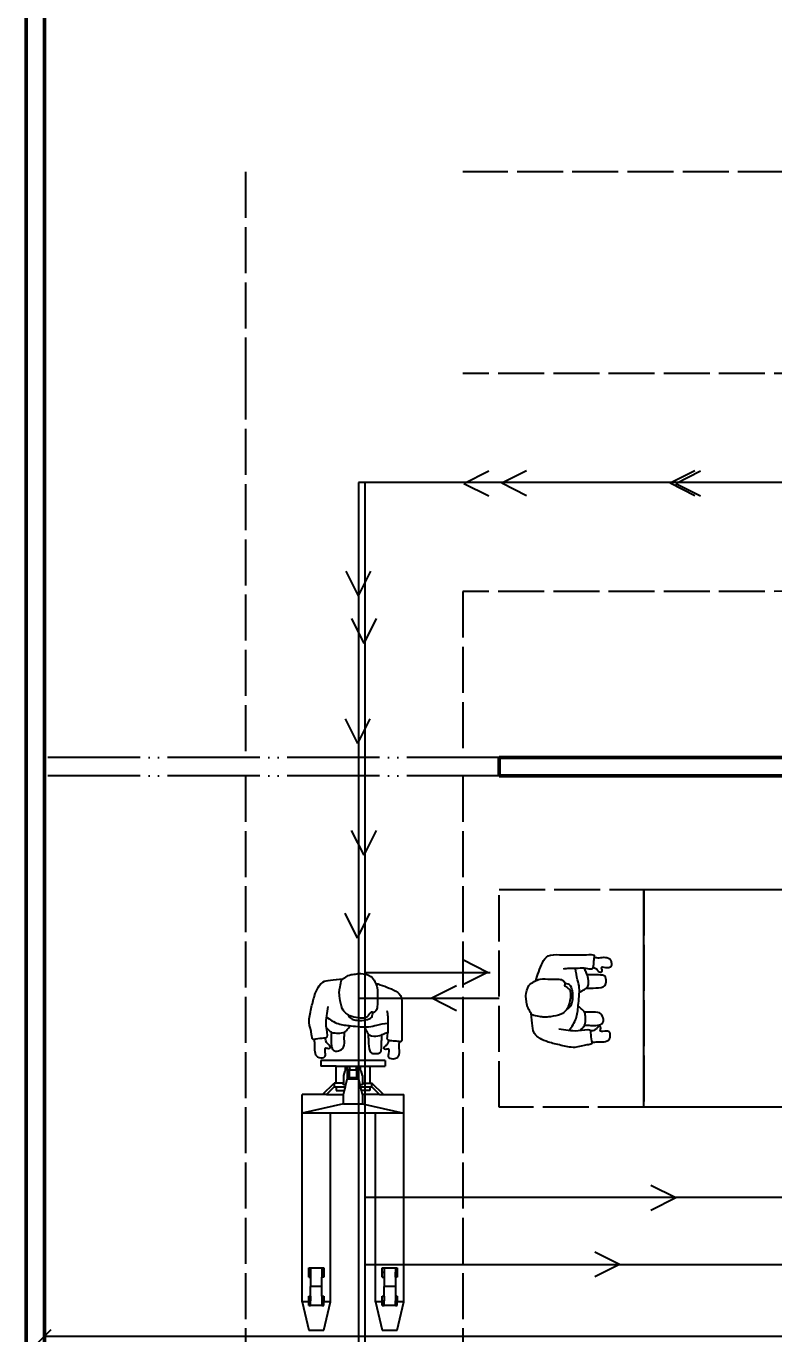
# Model space of a CAD drawing. Header units: millimetres. Extents: x 44692 to 172587, y -26854 to 14445.
# Drawn here: x 51867 to 55995, y -11263 to -4049 of the extents above; entities that cross this region are included whole.
import ezdxf

# ---------------------------------------------------------------- set-up
doc = ezdxf.new("R2010")
doc.units = ezdxf.units.MM
doc.header["$LTSCALE"] = 100
doc.linetypes.add('DASHEDX2', pattern=[3.048, 2.54, -0.508])
doc.linetypes.add('DIVIDEX2', pattern=[6.604, 5.08, -0.508, 0, -0.508, 0, -0.508])
for name, color, linetype in [('Area circulacion', 50, 'DASHEDX2'), ('Area proceso', 90, 'DASHEDX2'), ('Cotas secundarias', 41, 'Continuous'), ('Flujo linea A', 4, 'Continuous'), ('Mesas-estantes', 230, 'Continuous'), ('Personal', 171, 'Continuous'), ('Puertas', 43, 'DIVIDEX2'), ('Transporte semielaborado', 30, 'Continuous')]:
    doc.layers.add(name, color=color, linetype=linetype)
doc.layers.add('Flujo personas', color=7, linetype='Continuous', true_color=0x4991c1)
doc.layers.add('Paredes', color=7, linetype='Continuous', lineweight=50)
doc.styles.add('OpenSansCondensed-Light', font='OpenSansCondensed-Light.ttf')
doc.dimstyles.new('Cotas Mateo', dxfattribs={"dimtxt": 120, "dimasz": 70, "dimexe": 0.375, "dimexo": 0.125, "dimgap": 0.1, "dimtad": 1, "dimdec": 0, "dimzin": 12, "dimdsep": 46, "dimtxsty": 'OpenSansCondensed-Light', "dimblk": 'OBLIQUE', "dimcen": 2.5, "dimazin": 3, "dimtfac": 0.5, "dimtdec": 0, "dimtmove": 2, "dimatfit": 3, "dimarcsym": 0})

# ---------------------------------------------------------------- blocks, each defined once
blk = doc.blocks.new('pa17-16')
for points, knots in [([(5.5575, 2.4391), (5.5549, 2.4218), (5.5525, 2.3852), (5.5491, 2.3329), (5.5712, 2.2599), (5.5431, 2.2589), (5.5029, 2.2526), (5.4793, 2.2435), (5.4785, 2.2813), (5.4499, 2.3438), (5.4658, 2.4235), (5.4776, 2.5033), (5.5116, 2.5798), (5.5552, 2.585), (5.608, 2.5962), (5.6336, 2.6001)], [0, 0, 0, 0, 0.404899, 0.829805, 1.276298, 1.516647, 1.885942, 2.122553, 2.418487, 2.881882, 3.382407, 3.897515, 4.613825, 5.020942, 5.393355, 5.393355, 5.393355, 5.393355]), ([(5.62, 2.5537), (5.6188, 2.5427), (5.6154, 2.5253), (5.6223, 2.4901), (5.6346, 2.4293), (5.661, 2.4064), (5.685, 2.3908), (5.7322, 2.3832), (5.7723, 2.3842), (5.7881, 2.3969), (5.8018, 2.4268), (5.8146, 2.4162), (5.8324, 2.4305), (5.8382, 2.4568), (5.8318, 2.5038), (5.8344, 2.5615), (5.8137, 2.5937), (5.7944, 2.6284), (5.7307, 2.6388), (5.7037, 2.6296), (5.6679, 2.626), (5.6442, 2.6055), (5.6228, 2.5961), (5.6214, 2.5667), (5.62, 2.5537)], [0, 0, 0, 0, 0.297584, 0.631064, 1.068635, 1.39533, 1.69617, 2.097861, 2.458938, 2.716293, 3.010442, 3.199165, 3.447293, 3.731671, 4.119196, 4.541864, 4.881702, 5.22714, 5.673063, 5.989311, 6.327668, 6.644571, 6.906626, 7.259736, 7.259736, 7.259736, 7.259736]), ([(5.8196, 2.5846), (5.837, 2.5819), (5.8817, 2.5675), (5.9755, 2.5418), (5.972, 2.4609), (5.9791, 2.3926), (5.9812, 2.315), (5.9891, 2.2612), (5.9692, 2.2664), (5.9401, 2.2663), (5.9063, 2.2668), (5.9005, 2.2811), (5.909, 2.3184), (5.9007, 2.3606), (5.9019, 2.4011), (5.8964, 2.4238), (5.8933, 2.4348)], [6.682038, 6.682038, 6.682038, 6.682038, 7.076266, 7.806153, 8.304227, 8.77662, 9.284333, 9.649979, 9.844608, 10.160206, 10.472731, 10.661147, 10.998544, 11.371438, 11.724832, 12.051545, 12.051545, 12.051545, 12.051545]), ([(5.5522, 2.3809), (5.573, 2.3653), (5.6222, 2.3398), (5.6924, 2.3383), (5.7952, 2.3323), (5.8376, 2.352), (5.881, 2.3613), (5.9019, 2.366)], [0, 0, 0, 0, 0.49262, 0.970296, 1.525877, 1.91054, 2.357805, 2.357805, 2.357805, 2.357805]), ([(5.6724, 2.3994), (5.675, 2.3947), (5.6837, 2.383), (5.7041, 2.3718), (5.7348, 2.3697), (5.774, 2.3728), (5.8085, 2.3874), (5.8116, 2.4015), (5.8144, 2.4199)], [0.121052, 0.121052, 0.121052, 0.121052, 0.297289, 0.584433, 0.895396, 1.26174, 1.600834, 1.760925, 1.760925, 1.760925, 1.760925]), ([(5.5552, 2.3206), (5.5597, 2.3147), (5.5706, 2.3043), (5.5892, 2.2916), (5.6248, 2.2913), (5.6613, 2.2967), (5.6731, 2.3154), (5.6858, 2.3299), (5.6912, 2.3378)], [0, 0, 0, 0, 0.262594, 0.520609, 0.853848, 1.185107, 1.43842, 1.738028, 1.738028, 1.738028, 1.738028]), ([(5.5867, 2.2952), (5.5866, 2.2877), (5.5872, 2.2667), (5.5883, 2.1873), (5.6353, 2.19), (5.6673, 2.2128), (5.6606, 2.2618), (5.6599, 2.2881), (5.6606, 2.3008)], [0.078483, 0.078483, 0.078483, 0.078483, 0.321516, 0.797556, 1.122606, 1.448668, 1.830958, 2.166281, 2.166281, 2.166281, 2.166281]), ([(5.7713, 2.3359), (5.7736, 2.3305), (5.7786, 2.3203), (5.7954, 2.2951), (5.8154, 2.2848), (5.8612, 2.2906), (5.8838, 2.3057), (5.8988, 2.3117), (5.9058, 2.3148)], [0, 0, 0, 0, 0.233477, 0.532145, 0.79329, 1.163492, 1.458071, 1.725911, 1.725911, 1.725911, 1.725911]), ([(5.7943, 2.2992), (5.7951, 2.2858), (5.7984, 2.2614), (5.8038, 2.2002), (5.8255, 2.1869), (5.8672, 2.191), (5.8755, 2.2117), (5.8718, 2.2605), (5.8715, 2.286), (5.871, 2.2978)], [0, 0, 0, 0, 0.353805, 0.775896, 1.041599, 1.377968, 1.615337, 2.001902, 2.313716, 2.313716, 2.313716, 2.313716]), ([(5.4915, 2.2484), (5.4936, 2.2374), (5.4981, 2.215), (5.4968, 2.1806), (5.512, 2.1445), (5.5569, 2.147), (5.5634, 2.1681), (5.5498, 2.2128), (5.5753, 2.1995), (5.5912, 2.209), (5.5741, 2.2257), (5.5617, 2.2339), (5.5559, 2.2515), (5.5556, 2.26)], [0, 0, 0, 0, 0.324329, 0.654038, 0.980089, 1.31306, 1.562526, 1.890179, 2.123217, 2.319335, 2.559559, 2.78492, 3.066636, 3.066636, 3.066636, 3.066636]), ([(5.9713, 2.2652), (5.9703, 2.2553), (5.9686, 2.234), (5.9786, 2.2017), (5.9668, 2.1644), (5.9218, 2.1628), (5.9134, 2.1832), (5.9229, 2.229), (5.8988, 2.2135), (5.882, 2.2215), (5.8976, 2.2397), (5.908, 2.248), (5.912, 2.2618), (5.9127, 2.2683)], [0.038839, 0.038839, 0.038839, 0.038839, 0.324329, 0.654038, 0.980089, 1.31306, 1.562526, 1.890179, 2.123217, 2.319335, 2.559559, 2.78492, 2.989829, 2.989829, 2.989829, 2.989829])]:
    blk.add_open_spline(points, degree=3, knots=knots)
blk = doc.blocks.new('_OBLIQUE')
at = {"color": 0, "linetype": 'ByBlock'}
blk.add_line((-0.5, -0.5), (0.5, 0.5), dxfattribs=at)
blk = doc.blocks.new('*D66')
at = {"layer": 'Cotas secundarias', "color": 0, "lineweight": -2, "transparency": 16777216}
for p, q in [((51968.2, -11558.6), (51968.2, -11274.9)), ((51968.2, -11275.2), (58419, -11275.2)), ((63953.1, -11275.2), (58910.6, -11275.2)), ((63953.1, -11558.6), (63953.1, -11274.9))]:
    blk.add_line(p, q, dxfattribs=at)
at = {"layer": 'Defpoints', "color": 0, "transparency": 16777216}
for p in [(51968.2, -11275.2), (51968.2, -11558.7), (63953.1, -11558.7)]:
    blk.add_point(p, dxfattribs=at)
at = {"layer": 'Cotas secundarias', "color": 0, "lineweight": -2, "transparency": 16777216, "xscale": 70, "yscale": 70, "zscale": 70, "rotation": 180}
blk.add_blockref('_OBLIQUE', (51968.2, -11275.2), dxfattribs=at)
at = {"layer": 'Cotas secundarias', "color": 0, "lineweight": -2, "transparency": 16777216, "xscale": 70, "yscale": 70, "zscale": 70}
blk.add_blockref('_OBLIQUE', (63953.1, -11275.2), dxfattribs=at)
at = {"layer": 'Cotas secundarias', "color": 0, "transparency": 16777216, "insert": (58664.8, -11275.2), "char_height": 120, "attachment_point": 5, "style": 'OpenSansCondensed-Light'}
blk.add_mtext('11985', dxfattribs=at)

msp = doc.modelspace()

# ---------------------------------------------------------------- linework, layer by layer
msp.add_line((55277.905, -8184.139), (55277.905, -8184.13))
at = {"layer": 'Area circulacion'}
for p, q in [((53077.905, -4852.474), (53077.905, -5965.563)), ((53077.905, -5965.563), (53077.905, -8084.072)), ((58079.848, -5965.563), (54277.906, -5965.563)), ((58079.848, -7165.563), (54277.905, -7167.662)), ((54277.905, -7167.662), (54277.905, -8084.072)), ((53077.905, -8184.135), (53077.905, -11458.721)), ((54277.905, -8184.135), (54277.905, -11458.721))]:
    msp.add_line(p, q, dxfattribs=at)
at = {"layer": 'Area circulacion', "linetype": 'DASHEDX2'}
msp.add_line((58184.399, -4852.442), (54277.907, -4852.474), dxfattribs=at)
at = {"layer": 'Area proceso'}
for p, q in [((54477.905, -10012.082), (54477.905, -8812.082)), ((54477.905, -8812.082), (55277.905, -8812.082)), ((55277.905, -8812.082), (55277.905, -10012.082)), ((55277.905, -10012.082), (54477.905, -10012.082))]:
    msp.add_line(p, q, dxfattribs=at)
at = {"layer": 'Flujo linea A'}
for p, q in [((54284.204, -6570.942), (54420.929, -6502.579)), ((55454.302, -6570.942), (55591.026, -6502.579)), ((58079.848, -6565.563), (53701.962, -6565.563)), ((53701.962, -6565.563), (53701.962, -9412.082)), ((54284.204, -6570.942), (54420.929, -6639.304)), ((55454.302, -6570.942), (55591.026, -6639.304)), ((53702.039, -7192.335), (53633.677, -7055.611)), ((53702.039, -7192.335), (53770.402, -7055.611)), ((53698.906, -8006.201), (53630.544, -7869.476)), ((53698.906, -8006.201), (53767.268, -7869.476)), ((53697.244, -9079.641), (53628.882, -8942.916)), ((53697.244, -9079.641), (53765.606, -8942.916)), ((54107.123, -9410.075), (54243.847, -9341.713)), ((53701.962, -9412.082), (53701.962, -15345.544)), ((54477.905, -9412.082), (53701.962, -9412.082)), ((54107.123, -9410.075), (54243.847, -9478.438))]:
    msp.add_line(p, q, dxfattribs=at)
at = {"layer": 'Flujo personas'}
for p, q in [((54493.042, -6568.844), (54629.766, -6500.482)), ((55423.17, -6568.844), (55559.894, -6500.482)), ((56838.584, -6567.031), (53737.192, -6567.031)), ((53737.192, -6567.031), (53737.192, -9270.283)), ((54493.042, -6568.844), (54629.766, -6637.206)), ((55423.17, -6568.844), (55559.894, -6637.206)), ((53734.076, -7453.589), (53665.714, -7316.864)), ((53734.076, -7453.589), (53802.438, -7316.864)), ((53732.782, -8622.763), (53664.42, -8486.039)), ((53732.782, -8622.763), (53801.144, -8486.039)), ((54414.629, -9268.587), (54277.905, -9200.225)), ((53737.192, -9270.283), (54429.624, -9270.283)), ((53737.192, -9270.283), (53737.192, -10509.73)), ((54414.629, -9268.587), (54277.905, -9336.949)), ((55453.483, -10513.224), (55316.759, -10444.862)), ((53737.192, -10509.73), (56683.19, -10509.73)), ((53737.192, -10509.73), (53737.192, -10880.454)), ((55453.483, -10513.224), (55316.759, -10581.586)), ((55143.815, -10880.921), (55007.091, -10812.559)), ((53737.192, -10880.454), (63349.16, -10880.454)), ((53737.192, -10880.454), (53737.192, -15652.269)), ((55143.815, -10880.921), (55007.091, -10949.284))]:
    msp.add_line(p, q, dxfattribs=at)
at = {"layer": 'Mesas-estantes'}
for p, q in [((55277.905, -8812.082), (56077.905, -8812.082)), ((55277.905, -10012.082), (55277.905, -8812.082)), ((56077.905, -10012.082), (55277.905, -10012.082))]:
    msp.add_line(p, q, dxfattribs=at)
at = {"layer": 'Paredes'}
for p, q in [((51868.21, -13413.342), (51867.458, -1952.464)), ((51968.21, -2952.442), (51968.21, -13413.342)), ((54477.905, -8184.135), (54477.905, -8084.072)), ((64192.73, -8084.072), (54477.905, -8084.072)), ((64192.731, -8184.073), (54477.905, -8184.135))]:
    msp.add_line(p, q, dxfattribs=at)
at = {"layer": 'Puertas'}
for p, q in [((54477.905, -8084.072), (51968.21, -8084.072)), ((54477.905, -8184.135), (51968.21, -8184.135))]:
    msp.add_line(p, q, dxfattribs=at)
at = {"layer": 'Transporte semielaborado'}
for p, q in [((53495.118, -9754.388), (53495.118, -9785.592)), ((53848.766, -9754.388), (53495.118, -9754.388)), ((53578.329, -9785.592), (53495.118, -9785.592)), ((53578.329, -9785.592), (53630.336, -9785.592)), ((53578.329, -9879.204), (53578.329, -9785.592)), ((53630.336, -9808.162), (53626.902, -9811.595)), ((53630.336, -9785.592), (53640.737, -9785.592)), ((53630.336, -9808.162), (53630.336, -9785.592)), ((53640.737, -9797.76), (53630.336, -9808.162)), ((53640.737, -9785.592), (53651.139, -9785.592)), ((53640.737, -9797.76), (53640.737, -9785.592)), ((53640.737, -9827.197), (53640.737, -9797.76)), ((53654.382, -9793.422), (53651.139, -9785.592)), ((53651.139, -9785.592), (53656.339, -9785.592)), ((53654.382, -9793.422), (53651.139, -9806.395)), ((53651.139, -9806.395), (53692.744, -9806.395)), ((53651.139, -9806.395), (53651.139, -9827.197)), ((53656.339, -9785.592), (53654.382, -9793.422)), ((53656.339, -9785.592), (53687.544, -9785.592)), ((53689.501, -9793.422), (53687.544, -9785.592)), ((53687.544, -9785.592), (53692.744, -9785.592)), ((53692.744, -9785.592), (53689.501, -9793.422)), ((53692.744, -9806.395), (53689.501, -9793.422)), ((53692.744, -9785.592), (53703.146, -9785.592)), ((53692.744, -9827.197), (53692.744, -9806.395)), ((53703.146, -9797.76), (53703.146, -9785.592)), ((53703.146, -9785.592), (53713.547, -9785.592)), ((53713.547, -9808.162), (53703.146, -9797.76)), ((53703.146, -9827.197), (53703.146, -9797.76)), ((53713.547, -9785.592), (53765.554, -9785.592)), ((53713.547, -9808.162), (53713.547, -9785.592)), ((53716.981, -9811.595), (53713.547, -9808.162)), ((53765.554, -9785.592), (53765.554, -9879.204)), ((53765.554, -9785.592), (53848.766, -9785.592)), ((53848.766, -9754.388), (53848.766, -9785.592)), ((53503.892, -9941.613), (53567.928, -9879.204)), ((53578.329, -9879.204), (53567.928, -9879.204)), ((53567.928, -9879.204), (53567.928, -9900.007)), ((53619.935, -9879.204), (53578.329, -9879.204)), ((53626.902, -9811.595), (53619.935, -9837.599)), ((53619.935, -9837.599), (53619.935, -9879.204)), ((53619.935, -9889.606), (53619.935, -9879.204)), ((53632.521, -9889.606), (53640.073, -9858.402)), ((53640.737, -9858.402), (53640.073, -9858.402)), ((53651.139, -9827.197), (53640.737, -9827.197)), ((53640.737, -9848), (53640.737, -9827.197)), ((53640.737, -9858.402), (53640.737, -9848)), ((53651.139, -9848), (53640.737, -9848)), ((53651.139, -9858.402), (53640.737, -9858.402)), ((53651.139, -9827.197), (53651.139, -9848)), ((53651.139, -9848), (53692.744, -9848)), ((53651.139, -9848), (53651.139, -9858.402)), ((53692.744, -9858.402), (53651.139, -9858.402)), ((53703.146, -9827.197), (53692.744, -9827.197)), ((53692.744, -9848), (53692.744, -9827.197)), ((53703.146, -9848), (53692.744, -9848)), ((53692.744, -9848), (53692.744, -9858.402)), ((53703.146, -9858.402), (53692.744, -9858.402)), ((53703.146, -9827.197), (53703.146, -9848)), ((53703.146, -9858.402), (53703.146, -9848)), ((53703.81, -9858.402), (53703.146, -9858.402)), ((53711.362, -9889.606), (53703.81, -9858.402)), ((53723.949, -9837.599), (53716.981, -9811.595)), ((53723.949, -9837.599), (53723.949, -9879.204)), ((53723.949, -9879.204), (53723.949, -9889.606)), ((53723.949, -9879.204), (53765.554, -9879.204)), ((53765.554, -9879.204), (53775.956, -9879.204)), ((53839.991, -9941.613), (53775.956, -9879.204)), ((53775.956, -9900.007), (53775.956, -9879.204)), ((53391.104, -10045.627), (53391.104, -9941.613)), ((53503.892, -9941.613), (53391.104, -9941.613)), ((53525.237, -9941.613), (53503.892, -9941.613)), ((53525.237, -9941.613), (53567.928, -9900.007)), ((53525.237, -9941.613), (53619.935, -9941.613)), ((53567.928, -9900.007), (53578.329, -9900.007)), ((53578.329, -9900.007), (53630.004, -9900.007)), ((53578.329, -9900.007), (53578.329, -9920.81)), ((53578.329, -9920.81), (53624.969, -9920.81)), ((53632.521, -9889.606), (53619.935, -9889.606)), ((53619.935, -9941.613), (53624.969, -9920.81)), ((53619.935, -9993.62), (53619.935, -9941.613)), ((53624.969, -9920.81), (53630.004, -9900.007)), ((53630.004, -9900.007), (53632.521, -9889.606)), ((53723.949, -9889.606), (53711.362, -9889.606)), ((53713.879, -9900.007), (53711.362, -9889.606)), ((53713.879, -9900.007), (53765.554, -9900.007)), ((53718.914, -9920.81), (53713.879, -9900.007)), ((53765.554, -9920.81), (53718.914, -9920.81)), ((53723.949, -9941.613), (53718.914, -9920.81)), ((53723.949, -9941.613), (53723.949, -9993.62)), ((53818.646, -9941.613), (53723.949, -9941.613)), ((53765.554, -9900.007), (53775.956, -9900.007)), ((53765.554, -9900.007), (53765.554, -9920.81)), ((53818.646, -9941.613), (53775.956, -9900.007)), ((53818.646, -9941.613), (53839.991, -9941.613)), ((53839.991, -9941.613), (53952.78, -9941.613)), ((53952.78, -10045.627), (53952.78, -9941.613)), ((53619.935, -9993.62), (53391.104, -10045.627)), ((53619.935, -9993.62), (53723.949, -9993.62)), ((53723.949, -9993.62), (53952.78, -10045.627)), ((53391.104, -11085.768), (53391.104, -10045.627)), ((53547.125, -10045.627), (53391.104, -10045.627)), ((53796.758, -10045.627), (53547.125, -10045.627)), ((53547.125, -11085.768), (53547.125, -10045.627)), ((53796.758, -11085.768), (53796.758, -10045.627)), ((53952.78, -10045.627), (53796.758, -10045.627)), ((53952.78, -11085.768), (53952.78, -10045.627)), ((53427.509, -10923.526), (53427.509, -10898.542)), ((53427.509, -10898.542), (53437.91, -10898.542)), ((53427.509, -10923.526), (53437.91, -10923.526)), ((53427.509, -10950.549), (53427.509, -10923.526)), ((53427.509, -10950.549), (53437.91, -10950.549)), ((53437.91, -10898.542), (53500.318, -10898.542)), ((53437.91, -10898.542), (53437.91, -10923.526)), ((53437.91, -10923.526), (53437.91, -10950.549)), ((53437.91, -10950.549), (53437.91, -11002.556)), ((53500.318, -10898.542), (53510.72, -10898.542)), ((53500.318, -10898.542), (53500.318, -10923.526)), ((53510.72, -10923.526), (53500.318, -10923.526)), ((53500.318, -10923.526), (53500.318, -10950.549)), ((53510.72, -10950.549), (53500.318, -10950.549)), ((53500.318, -11002.556), (53500.318, -10950.549)), ((53510.72, -10898.542), (53510.72, -10923.526)), ((53510.72, -10923.526), (53510.72, -10950.549)), ((53833.163, -10923.526), (53833.163, -10898.542)), ((53833.163, -10898.542), (53843.565, -10898.542)), ((53833.163, -10923.526), (53843.565, -10923.526)), ((53833.163, -10950.549), (53833.163, -10923.526)), ((53833.163, -10950.549), (53843.565, -10950.549)), ((53843.565, -10898.542), (53905.973, -10898.542)), ((53843.565, -10898.542), (53843.565, -10923.526)), ((53843.565, -10923.526), (53843.565, -10950.549)), ((53843.565, -10950.549), (53843.565, -11002.556)), ((53905.973, -10898.542), (53916.375, -10898.542)), ((53905.973, -10898.542), (53905.973, -10923.526)), ((53916.375, -10923.526), (53905.973, -10923.526)), ((53905.973, -10950.549), (53905.973, -10923.526)), ((53916.375, -10950.549), (53905.973, -10950.549)), ((53905.973, -10950.549), (53905.973, -11002.556)), ((53916.375, -10898.542), (53916.375, -10923.526)), ((53916.375, -10923.526), (53916.375, -10950.549)), ((53500.318, -11002.556), (53437.91, -11002.556)), ((53437.91, -11054.564), (53437.91, -11002.556)), ((53500.318, -11054.564), (53500.318, -11002.556)), ((53905.973, -11002.556), (53843.565, -11002.556)), ((53843.565, -11054.564), (53843.565, -11002.556)), ((53905.973, -11002.556), (53905.973, -11054.564)), ((53427.509, -11085.768), (53391.104, -11085.768)), ((53391.104, -11085.768), (53427.509, -11241.789)), ((53427.509, -11054.564), (53437.91, -11054.564)), ((53427.509, -11081.587), (53427.509, -11054.564)), ((53427.509, -11081.587), (53437.91, -11081.587)), ((53427.509, -11085.768), (53427.509, -11081.587)), ((53427.509, -11106.571), (53427.509, -11085.768)), ((53427.509, -11106.571), (53437.91, -11106.571)), ((53437.91, -11054.564), (53437.91, -11081.587)), ((53437.91, -11106.571), (53437.91, -11081.587)), ((53500.318, -11106.571), (53437.91, -11106.571)), ((53500.318, -11054.564), (53510.72, -11054.564)), ((53500.318, -11054.564), (53500.318, -11081.587)), ((53500.318, -11081.587), (53510.72, -11081.587)), ((53500.318, -11081.587), (53500.318, -11106.571)), ((53500.318, -11106.571), (53510.72, -11106.571)), ((53510.72, -11054.564), (53510.72, -11081.587)), ((53510.72, -11081.587), (53510.72, -11085.768)), ((53510.72, -11241.789), (53547.125, -11085.768)), ((53510.72, -11106.571), (53510.72, -11085.768)), ((53547.125, -11085.768), (53510.72, -11085.768)), ((53796.758, -11085.768), (53833.163, -11241.789)), ((53833.163, -11085.768), (53796.758, -11085.768)), ((53833.163, -11054.564), (53843.565, -11054.564)), ((53833.163, -11081.587), (53833.163, -11054.564)), ((53833.163, -11081.587), (53843.565, -11081.587)), ((53833.163, -11085.768), (53833.163, -11081.587)), ((53833.163, -11106.571), (53833.163, -11085.768)), ((53833.163, -11106.571), (53843.565, -11106.571)), ((53843.565, -11054.564), (53843.565, -11081.587)), ((53843.565, -11106.571), (53843.565, -11081.587)), ((53905.973, -11106.571), (53843.565, -11106.571)), ((53916.375, -11054.564), (53905.973, -11054.564)), ((53905.973, -11054.564), (53905.973, -11081.587)), ((53905.973, -11081.587), (53916.375, -11081.587)), ((53905.973, -11106.571), (53905.973, -11081.587)), ((53905.973, -11106.571), (53916.375, -11106.571)), ((53916.375, -11054.564), (53916.375, -11081.587)), ((53916.375, -11081.587), (53916.375, -11085.768)), ((53952.78, -11085.768), (53916.375, -11085.768)), ((53916.375, -11241.789), (53952.78, -11085.768)), ((53916.375, -11106.571), (53916.375, -11085.768)), ((53427.509, -11241.789), (53510.72, -11241.789)), ((53833.163, -11241.789), (53916.375, -11241.789))]:
    msp.add_line(p, q, dxfattribs=at)

# ---------------------------------------------------------------- block references
at = {"layer": 'Personal', "xscale": 979.1504951166459, "yscale": 979.1504951166459, "zscale": 979.1504951166459}
for p, rotation in [((56863.721, -15155.471), 86.54139143764552), ((47957.096, -11512.103), 356.5413914376435)]:
    msp.add_blockref('pa17-16', p, dxfattribs=dict(at, rotation=rotation))

# ---------------------------------------------------------------- dimensions: what is measured, and where the dimension line sits
at = {"layer": 'Cotas secundarias'}
dim = msp.add_linear_dim(base=(51968.21, -11275.236), p1=(63953.09, -11558.721), p2=(51968.21, -11558.721), dimstyle='Cotas Mateo', dxfattribs=at)
dim.commit()
dim.dimension.update_dxf_attribs({"geometry": '*D66', "text_midpoint": (58664.801, -11275.236), "dimtype": 160})

doc.saveas('drawing.dxf')
